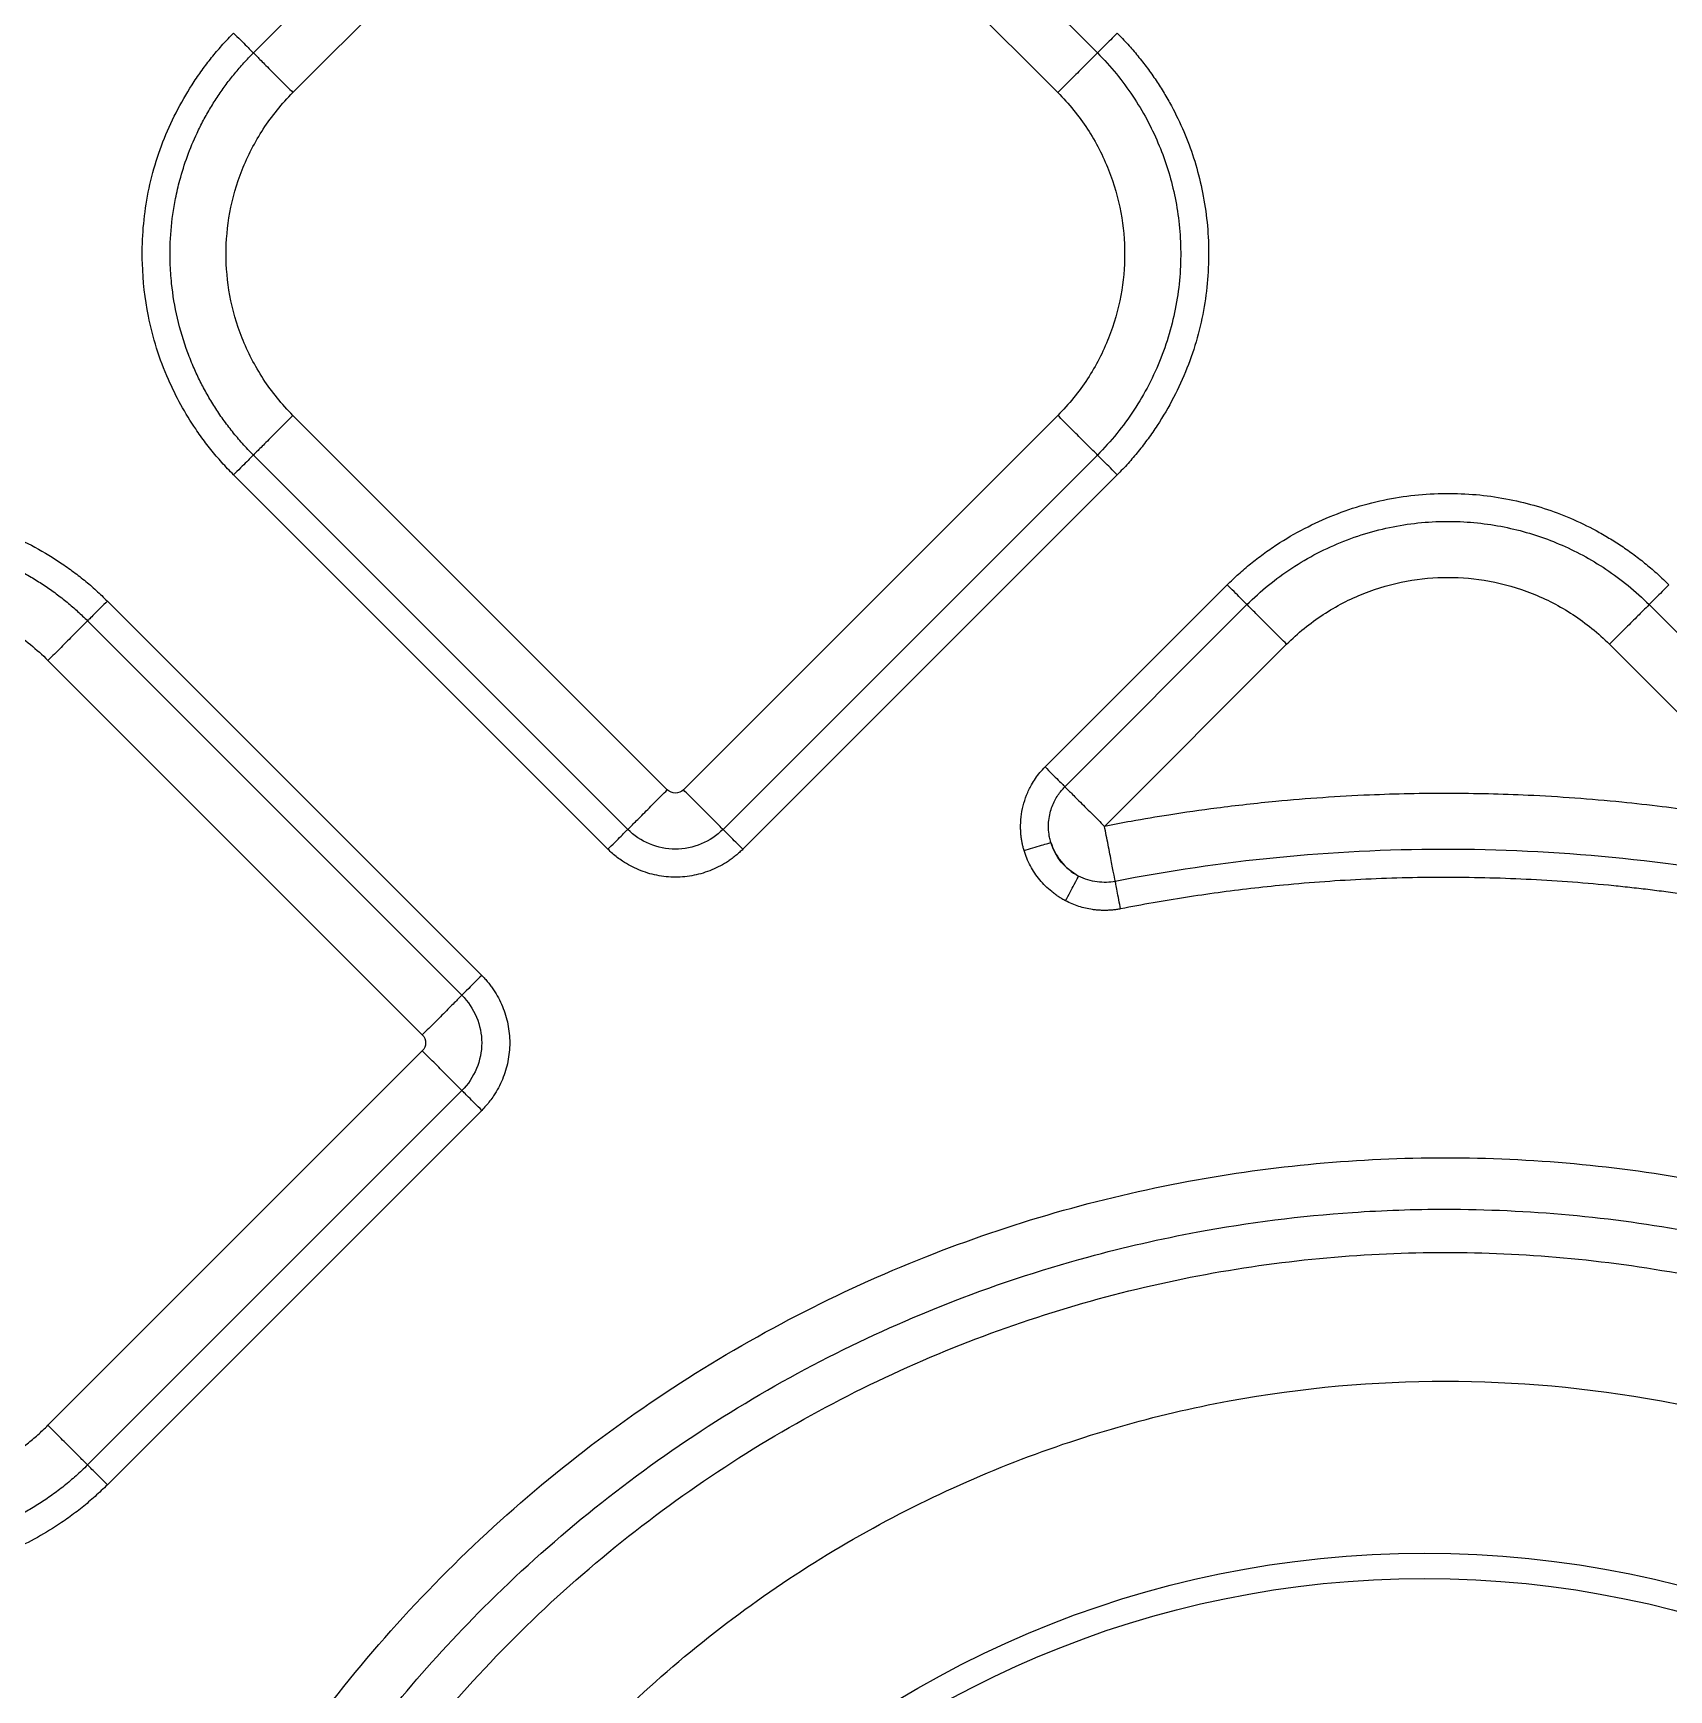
# Model space of a CAD drawing. Extents: x 0 to 84, y -21 to 126.
# Drawn here: x 31.604 to 34.482, y 31.287 to 34.201 of the extents above; entities that cross this region are included whole.
import ezdxf

# ---------------------------------------------------------------- set-up
doc = ezdxf.new("R2010")
doc.units = 0
doc.header["$MEASUREMENT"] = 0
doc.layers.add('1', color=4, linetype='Continuous')

# ---------------------------------------------------------------- blocks, each defined once
blk = doc.blocks.new('PRODIGY')
at = {"layer": '1', "color": 3, "linetype": 'Continuous', "lineweight": 25}
for p, q in [((31.9918, 34.1665), (32.6504, 34.8251)), ((32.8181, 34.8251), (33.4768, 34.1665)), ((32.0615, 34.0968), (32.7201, 34.7554)), ((32.7484, 34.7554), (33.4071, 34.0968)), ((32.7201, 32.8701), (32.0615, 33.5288)), ((33.4071, 33.5288), (32.7484, 32.8701)), ((32.6504, 32.8004), (31.9918, 33.4591)), ((33.4768, 33.4591), (32.8181, 32.8004)), ((32.6156, 32.7656), (31.9569, 33.4242)), ((33.5116, 33.4242), (32.853, 32.7656)), ((33.3848, 32.9103), (33.7051, 33.2307)), ((31.7349, 33.2022), (32.3936, 32.5436)), ((33.4196, 32.8755), (33.74, 33.1959)), ((34.4474, 33.1959), (34.7702, 32.873)), ((31.7001, 33.1674), (32.3587, 32.5087)), ((33.8097, 33.1262), (33.4893, 32.8058)), ((34.3777, 33.1262), (34.7005, 32.8033)), ((31.6303, 33.0977), (32.289, 32.439)), ((32.289, 32.4107), (31.6303, 31.752)), ((32.3587, 32.341), (31.7001, 31.6823)), ((32.3936, 32.3061), (31.7349, 31.6475))]:
    blk.add_line(p, q, dxfattribs=at)
for radius in [1.7908, 1.7463]:
    blk.add_circle((34.0525, 29.7362), radius, dxfattribs=at)
for points, knots in [([(31.9569, 33.4242), (31.9534, 33.4278), (31.9464, 33.4349), (31.9363, 33.4459), (31.9265, 33.4571), (31.917, 33.4687), (31.9078, 33.4805), (31.8988, 33.4926), (31.8836, 33.5144), (31.8637, 33.547), (31.8403, 33.5943), (31.8206, 33.6465), (31.8031, 33.7146), (31.7954, 33.7838), (31.7967, 33.8521), (31.8034, 33.908), (31.8159, 33.9631), (31.8343, 34.0167), (31.8581, 34.0681), (31.8821, 34.1085), (31.9034, 34.1391), (31.9202, 34.161), (31.938, 34.1818), (31.9506, 34.1948), (31.9569, 34.2013)], [0, 0, 0, 0, 0.017341, 0.034665, 0.051985, 0.069313, 0.086663, 0.104047, 0.121478, 0.179141, 0.236743, 0.304922, 0.372836, 0.480686, 0.54577, 0.610337, 0.67596, 0.741895, 0.807114, 0.872629, 0.904913, 0.936849, 0.968517, 1, 1, 1, 1]), ([(31.9569, 34.2013), (31.9608, 34.1974), (31.965, 34.1933), (31.973, 34.1853), (31.9768, 34.1815), (31.9833, 34.1749), (31.986, 34.1723), (31.9899, 34.1683), (31.9912, 34.1671), (31.9918, 34.1665)], [0, 0, 0, 0, 0.25, 0.25, 0.5, 0.5, 0.75, 0.75, 1, 1, 1, 1]), ([(33.5116, 34.2013), (33.508, 34.1976), (33.504, 34.1937), (33.4963, 34.1859), (33.4925, 34.1821), (33.4858, 34.1755), (33.483, 34.1727), (33.4788, 34.1685), (33.4774, 34.1671), (33.4768, 34.1665)], [0, 0, 0, 0, 0.25, 0.25, 0.5, 0.5, 0.75, 0.75, 1, 1, 1, 1]), ([(33.5116, 34.2013), (33.5148, 34.1981), (33.5211, 34.1917), (33.5303, 34.1818), (33.5392, 34.1717), (33.5479, 34.1614), (33.5563, 34.1508), (33.5645, 34.1401), (33.5725, 34.1291), (33.5825, 34.1145), (33.5942, 34.096), (33.6111, 34.0664), (33.6294, 34.0286), (33.6469, 33.9818), (33.6601, 33.9329), (33.669, 33.8819), (33.6731, 33.8287), (33.672, 33.7746), (33.6655, 33.7195), (33.6533, 33.6649), (33.6352, 33.6113), (33.6116, 33.5597), (33.5876, 33.5188), (33.5661, 33.4877), (33.549, 33.4654), (33.531, 33.4441), (33.5181, 33.4308), (33.5116, 33.4242)], [0, 0, 0, 0, 0.015653, 0.03129, 0.046922, 0.062557, 0.078206, 0.093877, 0.10958, 0.125325, 0.155378, 0.185662, 0.243925, 0.301095, 0.359088, 0.419952, 0.480645, 0.544392, 0.607866, 0.673169, 0.738587, 0.80425, 0.870202, 0.903106, 0.935649, 0.967918, 1, 1, 1, 1]), ([(31.9918, 33.4591), (31.9885, 33.4624), (31.982, 33.469), (31.9726, 33.4792), (31.9636, 33.4896), (31.9549, 33.5001), (31.9466, 33.5108), (31.9386, 33.5216), (31.931, 33.5326), (31.9238, 33.5436), (31.9169, 33.5547), (31.9104, 33.5659), (31.9042, 33.5771), (31.8983, 33.5884), (31.8927, 33.5999), (31.8851, 33.6167), (31.8719, 33.6495), (31.857, 33.6991), (31.8481, 33.7526), (31.8446, 33.8041), (31.8459, 33.8542), (31.8527, 33.9027), (31.8662, 33.9606), (31.8831, 34.0068), (31.9038, 34.048), (31.9162, 34.0699), (31.9295, 34.091), (31.9438, 34.1112), (31.959, 34.1306), (31.9749, 34.1491), (31.9862, 34.1607), (31.9918, 34.1665)], [0, 0, 0, 0, 0.017777, 0.035429, 0.05295, 0.070335, 0.087579, 0.104678, 0.121627, 0.138422, 0.15506, 0.171537, 0.187851, 0.204007, 0.220236, 0.23663, 0.2744, 0.355233, 0.434067, 0.480754, 0.552371, 0.624938, 0.667358, 0.779414, 0.811539, 0.843523, 0.875326, 0.90691, 0.93824, 0.96928, 1, 1, 1, 1]), ([(31.9918, 34.1665), (31.9931, 34.1652), (31.9958, 34.1625), (32.0041, 34.1541), (32.0098, 34.1484), (32.0231, 34.1351), (32.0307, 34.1275), (32.0462, 34.112), (32.0541, 34.1041), (32.0615, 34.0968)], [0, 0, 0, 0, 0.25, 0.25, 0.5, 0.5, 0.75, 0.75, 1, 1, 1, 1]), ([(33.4768, 34.1665), (33.4755, 34.1652), (33.4728, 34.1625), (33.4644, 34.1541), (33.4588, 34.1484), (33.4455, 34.1351), (33.4379, 34.1275), (33.4223, 34.112), (33.4145, 34.1041), (33.4071, 34.0968)], [0, 0, 0, 0, 0.25, 0.25, 0.5, 0.5, 0.75, 0.75, 1, 1, 1, 1]), ([(33.4768, 34.1665), (33.5005, 34.1428), (33.5213, 34.1171), (33.5569, 34.0638), (33.5716, 34.0362), (33.5893, 33.9946), (33.5944, 33.9809), (33.6036, 33.9525), (33.6077, 33.9378), (33.6179, 33.8926), (33.6221, 33.8608), (33.6241, 33.7955), (33.6219, 33.7619), (33.6104, 33.6951), (33.6012, 33.6618), (33.576, 33.5976), (33.5599, 33.5667), (33.5222, 33.5093), (33.5005, 33.4828), (33.4768, 33.4591)], [0, 0, 0, 0, 0.125, 0.125, 0.25, 0.25, 0.3125, 0.3125, 0.375, 0.375, 0.5, 0.5, 0.625, 0.625, 0.75, 0.75, 0.875, 0.875, 1, 1, 1, 1]), ([(32.0615, 33.5288), (32.0419, 33.5484), (32.0243, 33.57), (31.9943, 33.616), (31.9818, 33.6402), (31.9622, 33.6897), (31.9551, 33.7148), (31.9459, 33.7646), (31.9438, 33.7891), (31.9438, 33.8364), (31.9459, 33.861), (31.9551, 33.9107), (31.9622, 33.9359), (31.9818, 33.9853), (31.9943, 34.0096), (32.0243, 34.0555), (32.0419, 34.0772), (32.0615, 34.0968)], [0, 0, 0, 0, 0.125, 0.125, 0.25, 0.25, 0.375, 0.375, 0.5, 0.5, 0.625, 0.625, 0.75, 0.75, 0.875, 0.875, 1, 1, 1, 1]), ([(33.4071, 34.0968), (33.4267, 34.0772), (33.4442, 34.0555), (33.4743, 34.0096), (33.4867, 33.9853), (33.5063, 33.9359), (33.5134, 33.9107), (33.5226, 33.861), (33.5247, 33.8364), (33.5247, 33.7891), (33.5226, 33.7646), (33.5134, 33.7148), (33.5063, 33.6897), (33.4867, 33.6402), (33.4743, 33.616), (33.4442, 33.57), (33.4267, 33.5484), (33.4071, 33.5288)], [0, 0, 0, 0, 0.125, 0.125, 0.25, 0.25, 0.375, 0.375, 0.5, 0.5, 0.625, 0.625, 0.75, 0.75, 0.875, 0.875, 1, 1, 1, 1]), ([(32.0615, 33.5288), (32.0541, 33.5214), (32.0462, 33.5135), (32.0307, 33.498), (32.0231, 33.4904), (32.0098, 33.4771), (32.0041, 33.4714), (31.9958, 33.4631), (31.9931, 33.4604), (31.9918, 33.4591)], [0, 0, 0, 0, 0.25, 0.25, 0.5, 0.5, 0.75, 0.75, 1, 1, 1, 1]), ([(33.4768, 33.4591), (33.4755, 33.4604), (33.4728, 33.4631), (33.4644, 33.4714), (33.4588, 33.4771), (33.4455, 33.4904), (33.4379, 33.498), (33.4223, 33.5135), (33.4145, 33.5214), (33.4071, 33.5288)], [0, 0, 0, 0, 0.25, 0.25, 0.5, 0.5, 0.75, 0.75, 1, 1, 1, 1]), ([(31.9918, 33.4591), (31.9912, 33.4585), (31.9899, 33.4572), (31.986, 33.4533), (31.9833, 33.4506), (31.9768, 33.4441), (31.973, 33.4403), (31.965, 33.4323), (31.9608, 33.4281), (31.9569, 33.4242)], [0, 0, 0, 0, 0.25, 0.25, 0.5, 0.5, 0.75, 0.75, 1, 1, 1, 1]), ([(33.5116, 33.4242), (33.5077, 33.4281), (33.5036, 33.4323), (33.4956, 33.4403), (33.4918, 33.4441), (33.4853, 33.4506), (33.4826, 33.4533), (33.4786, 33.4572), (33.4774, 33.4585), (33.4768, 33.4591)], [0, 0, 0, 0, 0.25, 0.25, 0.5, 0.5, 0.75, 0.75, 1, 1, 1, 1]), ([(33.7051, 33.2307), (33.7084, 33.2339), (33.715, 33.2404), (33.7252, 33.2498), (33.7357, 33.259), (33.7464, 33.2679), (33.7574, 33.2766), (33.7687, 33.285), (33.7802, 33.2932), (33.8038, 33.3091), (33.8406, 33.3306), (33.8922, 33.3542), (33.9458, 33.3724), (34.0004, 33.3846), (34.0555, 33.3911), (34.1096, 33.3922), (34.1628, 33.3881), (34.2138, 33.3792), (34.2627, 33.366), (34.3095, 33.3485), (34.3473, 33.3302), (34.3769, 33.3133), (34.3992, 33.2991), (34.4211, 33.2838), (34.4424, 33.2671), (34.4629, 33.2495), (34.4758, 33.237), (34.4822, 33.2307)], [0, 0, 0, 0, 0.016024, 0.032084, 0.04819, 0.064355, 0.080588, 0.096901, 0.113305, 0.129808, 0.195759, 0.261423, 0.32684, 0.392144, 0.455616, 0.519365, 0.580056, 0.640922, 0.698913, 0.756085, 0.814347, 0.84463, 0.874684, 0.90613, 0.937447, 0.968712, 1, 1, 1, 1]), ([(30.9578, 33.2022), (30.9614, 33.2057), (30.9685, 33.2127), (30.9795, 33.2228), (30.9907, 33.2326), (31.0023, 33.2422), (31.0141, 33.2514), (31.0261, 33.2603), (31.048, 33.2755), (31.0805, 33.2955), (31.1279, 33.3189), (31.1801, 33.3386), (31.2482, 33.356), (31.3173, 33.3638), (31.3857, 33.3625), (31.4416, 33.3558), (31.4967, 33.3432), (31.5503, 33.3248), (31.6017, 33.301), (31.6421, 33.2771), (31.6727, 33.2558), (31.6945, 33.2389), (31.7154, 33.2212), (31.7284, 33.2085), (31.7349, 33.2022)], [0, 0, 0, 0, 0.017341, 0.034665, 0.051985, 0.069313, 0.086663, 0.104047, 0.121478, 0.179141, 0.236743, 0.304922, 0.372836, 0.480686, 0.54577, 0.610337, 0.67596, 0.741895, 0.807114, 0.872629, 0.904913, 0.936849, 0.968517, 1, 1, 1, 1]), ([(33.74, 33.1959), (33.7637, 33.2196), (33.7902, 33.2413), (33.8476, 33.279), (33.8785, 33.295), (33.9427, 33.3203), (33.976, 33.3295), (34.0429, 33.3409), (34.0764, 33.3431), (34.1417, 33.3411), (34.1735, 33.3369), (34.2187, 33.3267), (34.2334, 33.3227), (34.2618, 33.3135), (34.2755, 33.3084), (34.3171, 33.2907), (34.3448, 33.276), (34.3981, 33.2404), (34.4237, 33.2196), (34.4474, 33.1959)], [0, 0, 0, 0, 0.125, 0.125, 0.25, 0.25, 0.375, 0.375, 0.5, 0.5, 0.625, 0.625, 0.6875, 0.6875, 0.75, 0.75, 0.875, 0.875, 1, 1, 1, 1]), ([(30.9927, 33.1674), (30.996, 33.1706), (31.0026, 33.1771), (31.0128, 33.1865), (31.0232, 33.1955), (31.0337, 33.2042), (31.0444, 33.2125), (31.0552, 33.2205), (31.0662, 33.2281), (31.0772, 33.2353), (31.0883, 33.2422), (31.0995, 33.2488), (31.1107, 33.2549), (31.122, 33.2608), (31.1335, 33.2664), (31.1503, 33.274), (31.1831, 33.2873), (31.2327, 33.3021), (31.2862, 33.3111), (31.3377, 33.3145), (31.3878, 33.3132), (31.4363, 33.3064), (31.4942, 33.2929), (31.5403, 33.276), (31.5816, 33.2553), (31.6034, 33.243), (31.6245, 33.2296), (31.6448, 33.2153), (31.6642, 33.2001), (31.6827, 33.1842), (31.6943, 33.173), (31.7001, 33.1674)], [0, 0, 0, 0, 0.017777, 0.035429, 0.05295, 0.070334, 0.087578, 0.104677, 0.121626, 0.138421, 0.155059, 0.171536, 0.18785, 0.204007, 0.220236, 0.23663, 0.2744, 0.355233, 0.434068, 0.480754, 0.552371, 0.624938, 0.667358, 0.779414, 0.811539, 0.843523, 0.875325, 0.90691, 0.93824, 0.96928, 1, 1, 1, 1]), ([(33.74, 33.1959), (33.7394, 33.1965), (33.7381, 33.1977), (33.7342, 33.2016), (33.7315, 33.2043), (33.725, 33.2109), (33.7212, 33.2147), (33.7132, 33.2227), (33.7091, 33.2268), (33.7051, 33.2307)], [0, 0, 0, 0, 0.25, 0.25, 0.5, 0.5, 0.75, 0.75, 1, 1, 1, 1]), ([(33.8097, 33.1262), (33.8293, 33.1458), (33.851, 33.1633), (33.8969, 33.1933), (33.9211, 33.2058), (33.9706, 33.2254), (33.9958, 33.2325), (34.0455, 33.2417), (34.07, 33.2438), (34.1174, 33.2438), (34.1419, 33.2417), (34.1916, 33.2325), (34.2168, 33.2254), (34.2663, 33.2058), (34.2905, 33.1933), (34.3364, 33.1633), (34.3581, 33.1458), (34.3777, 33.1262)], [0, 0, 0, 0, 0.125, 0.125, 0.25, 0.25, 0.375, 0.375, 0.5, 0.5, 0.625, 0.625, 0.75, 0.75, 0.875, 0.875, 1, 1, 1, 1]), ([(34.4822, 33.2307), (34.4783, 33.2268), (34.4742, 33.2227), (34.4662, 33.2147), (34.4624, 33.2109), (34.4559, 33.2043), (34.4532, 33.2016), (34.4492, 33.1977), (34.448, 33.1965), (34.4474, 33.1959)], [0, 0, 0, 0, 0.25, 0.25, 0.5, 0.5, 0.75, 0.75, 1, 1, 1, 1]), ([(31.0624, 33.0977), (31.082, 33.1173), (31.1036, 33.1348), (31.1495, 33.1648), (31.1738, 33.1773), (31.2232, 33.1969), (31.2484, 33.204), (31.2981, 33.2132), (31.3227, 33.2153), (31.37, 33.2153), (31.3946, 33.2132), (31.4443, 33.204), (31.4695, 33.1969), (31.5189, 33.1773), (31.5432, 33.1648), (31.5891, 33.1348), (31.6107, 33.1173), (31.6303, 33.0977)], [0, 0, 0, 0, 0.125, 0.125, 0.25, 0.25, 0.375, 0.375, 0.5, 0.5, 0.625, 0.625, 0.75, 0.75, 0.875, 0.875, 1, 1, 1, 1]), ([(31.7349, 33.2022), (31.731, 33.1983), (31.7268, 33.1941), (31.7189, 33.1862), (31.715, 33.1824), (31.7085, 33.1758), (31.7058, 33.1731), (31.7019, 33.1692), (31.7007, 33.168), (31.7001, 33.1674)], [0, 0, 0, 0, 0.25, 0.25, 0.5, 0.5, 0.75, 0.75, 1, 1, 1, 1]), ([(33.8097, 33.1262), (33.8023, 33.1335), (33.7944, 33.1414), (33.7789, 33.1569), (33.7713, 33.1645), (33.758, 33.1778), (33.7524, 33.1835), (33.744, 33.1918), (33.7413, 33.1946), (33.74, 33.1959)], [0, 0, 0, 0, 0.25, 0.25, 0.5, 0.5, 0.75, 0.75, 1, 1, 1, 1]), ([(34.4474, 33.1959), (34.4461, 33.1946), (34.4434, 33.1918), (34.435, 33.1835), (34.4294, 33.1778), (34.4161, 33.1645), (34.4085, 33.1569), (34.393, 33.1414), (34.3851, 33.1335), (34.3777, 33.1262)], [0, 0, 0, 0, 0.25, 0.25, 0.5, 0.5, 0.75, 0.75, 1, 1, 1, 1]), ([(31.7001, 33.1674), (31.6987, 33.1661), (31.696, 33.1633), (31.6877, 33.155), (31.682, 33.1493), (31.6687, 33.136), (31.6611, 33.1284), (31.6456, 33.1129), (31.6377, 33.105), (31.6303, 33.0977)], [0, 0, 0, 0, 0.25, 0.25, 0.5, 0.5, 0.75, 0.75, 1, 1, 1, 1]), ([(33.3477, 32.7634), (33.3471, 32.7655), (33.3459, 32.7697), (33.3444, 32.7761), (33.3433, 32.7826), (33.3424, 32.7892), (33.3419, 32.7959), (33.3415, 32.8069), (33.3422, 32.8224), (33.3458, 32.842), (33.3519, 32.861), (33.3595, 32.877), (33.3676, 32.8901), (33.3756, 32.9007), (33.3817, 32.9071), (33.3848, 32.9103)], [0, 0, 0, 0, 0.041338, 0.082688, 0.124141, 0.165785, 0.207707, 0.249994, 0.374774, 0.500004, 0.625515, 0.749878, 0.832895, 0.916034, 1, 1, 1, 1]), ([(33.3848, 32.9103), (33.3887, 32.9064), (33.3928, 32.9023), (33.4008, 32.8943), (33.4046, 32.8905), (33.4111, 32.884), (33.4138, 32.8813), (33.4178, 32.8773), (33.419, 32.8761), (33.4196, 32.8755)], [0, 0, 0, 0, 0.25, 0.25, 0.5, 0.5, 0.75, 0.75, 1, 1, 1, 1]), ([(32.6504, 32.8004), (32.6517, 32.8017), (32.6544, 32.8044), (32.6628, 32.8128), (32.6685, 32.8184), (32.6818, 32.8317), (32.6894, 32.8393), (32.7049, 32.8548), (32.7128, 32.8627), (32.7201, 32.8701)], [0, 0, 0, 0, 0.25, 0.25, 0.5, 0.5, 0.75, 0.75, 1, 1, 1, 1]), ([(32.8181, 32.8004), (32.8168, 32.8017), (32.8141, 32.8044), (32.8058, 32.8127), (32.8001, 32.8184), (32.7869, 32.8317), (32.7793, 32.8393), (32.7637, 32.8548), (32.7558, 32.8627), (32.7484, 32.8701)], [0, 0, 0, 0, 0.25, 0.25, 0.5, 0.5, 0.75, 0.75, 1, 1, 1, 1]), ([(33.3949, 32.7775), (33.3946, 32.7785), (33.3935, 32.7822), (33.3917, 32.7906), (33.3905, 32.8026), (33.391, 32.8163), (33.3933, 32.8291), (33.3969, 32.8408), (33.4016, 32.8511), (33.407, 32.8603), (33.413, 32.8685), (33.4175, 32.8732), (33.4196, 32.8755)], [0, 0, 0, 0, 0.028816, 0.108674, 0.242628, 0.369186, 0.496391, 0.608264, 0.715072, 0.816206, 0.911258, 1, 1, 1, 1]), ([(33.4196, 32.8755), (33.4209, 32.8742), (33.4236, 32.8715), (33.432, 32.8631), (33.4376, 32.8574), (33.4509, 32.8442), (33.4585, 32.8365), (33.4741, 32.821), (33.4819, 32.8132), (33.4893, 32.8058)], [0, 0, 0, 0, 0.25, 0.25, 0.5, 0.5, 0.75, 0.75, 1, 1, 1, 1]), ([(34.7005, 32.8033), (34.6907, 32.8053), (34.6684, 32.8096), (34.6308, 32.8165), (34.5849, 32.8243), (34.5305, 32.8326), (34.4677, 32.8409), (34.3683, 32.852), (34.2431, 32.8611), (34.095, 32.8647), (33.947, 32.8617), (33.8109, 32.8523), (33.6932, 32.8391), (33.6085, 32.827), (33.5426, 32.8159), (33.505, 32.8088), (33.4893, 32.8058)], [0, 0, 0, 0, 0.024521, 0.055902, 0.094143, 0.139244, 0.191203, 0.250022, 0.385582, 0.500012, 0.614422, 0.749998, 0.835626, 0.905836, 0.960628, 1, 1, 1, 1]), ([(32.6156, 32.7656), (32.6195, 32.7695), (32.6236, 32.7736), (32.6316, 32.7816), (32.6354, 32.7854), (32.642, 32.7919), (32.6446, 32.7946), (32.6486, 32.7986), (32.6498, 32.7998), (32.6504, 32.8004)], [0, 0, 0, 0, 0.25, 0.25, 0.5, 0.5, 0.75, 0.75, 1, 1, 1, 1]), ([(32.8181, 32.8004), (32.8073, 32.7896), (32.7941, 32.7808), (32.7652, 32.7688), (32.7496, 32.7657), (32.7189, 32.7657), (32.7034, 32.7688), (32.6745, 32.7808), (32.6613, 32.7896), (32.6504, 32.8004)], [0, 0, 0, 0, 0.25, 0.25, 0.5, 0.5, 0.75, 0.75, 1, 1, 1, 1]), ([(32.853, 32.7656), (32.8447, 32.7738), (32.8365, 32.7821), (32.8238, 32.7947), (32.8195, 32.799), (32.8181, 32.8004)], [0, 0, 0, 0, 0.5, 0.5, 1, 1, 1, 1]), ([(33.5082, 32.709), (33.5079, 32.7108), (33.5072, 32.7144), (33.505, 32.7256), (33.5035, 32.7333), (33.4999, 32.7515), (33.4979, 32.7621), (33.4936, 32.784), (33.4914, 32.7952), (33.4893, 32.8058)], [0, 0, 0, 0, 0.25, 0.25, 0.5, 0.5, 0.75, 0.75, 1, 1, 1, 1]), ([(32.853, 32.7656), (32.851, 32.7637), (32.8471, 32.7598), (32.8408, 32.7545), (32.8343, 32.7494), (32.8253, 32.7431), (32.8135, 32.736), (32.7986, 32.729), (32.7831, 32.7234), (32.7618, 32.7181), (32.7343, 32.7153), (32.7068, 32.7181), (32.6855, 32.7234), (32.67, 32.729), (32.6551, 32.736), (32.6425, 32.7436), (32.632, 32.751), (32.6235, 32.758), (32.6182, 32.763), (32.6156, 32.7656)], [0, 0, 0, 0, 0.031198, 0.062422, 0.093752, 0.125266, 0.187622, 0.250173, 0.31267, 0.375042, 0.499989, 0.624937, 0.687308, 0.749825, 0.812368, 0.874743, 0.916727, 0.958417, 1, 1, 1, 1]), ([(33.3477, 32.7634), (33.3527, 32.7649), (33.358, 32.7665), (33.3685, 32.7696), (33.3737, 32.7712), (33.3827, 32.7739), (33.3865, 32.775), (33.3922, 32.7767), (33.394, 32.7773), (33.3949, 32.7775)], [0, 0, 0, 0, 0.25, 0.25, 0.5, 0.5, 0.75, 0.75, 1, 1, 1, 1]), ([(33.4209, 32.6747), (33.4187, 32.6759), (33.4144, 32.6782), (33.4082, 32.6821), (33.4022, 32.6863), (33.3944, 32.6924), (33.3852, 32.7007), (33.3753, 32.7116), (33.3664, 32.7235), (33.3587, 32.7361), (33.3523, 32.7494), (33.3492, 32.7588), (33.3477, 32.7634)], [0, 0, 0, 0, 0.061996, 0.124177, 0.186706, 0.249745, 0.374611, 0.500025, 0.625428, 0.750312, 0.875845, 1, 1, 1, 1]), ([(33.3949, 32.7775), (33.3985, 32.766), (33.4044, 32.7544), (33.4211, 32.7337), (33.4318, 32.7248), (33.4437, 32.7184)], [0, 0, 0, 0, 0.5, 0.5, 1, 1, 1, 1]), ([(33.4437, 32.7184), (33.432, 32.7244), (33.4216, 32.7328), (33.4048, 32.7531), (33.3986, 32.7649), (33.3949, 32.7775)], [0, 0, 0, 0, 0.5, 0.5, 1, 1, 1, 1]), ([(34.6812, 32.7067), (34.4829, 32.7463), (34.2821, 32.7655), (33.8875, 32.765), (33.6937, 32.7453), (33.5082, 32.709)], [0, 0, 0, 0, 0.5, 0.5, 1, 1, 1, 1]), ([(33.4209, 32.6747), (33.4263, 32.6851), (33.4317, 32.6954), (33.4399, 32.7112), (33.4428, 32.7167), (33.4437, 32.7184)], [0, 0, 0, 0, 0.5, 0.5, 1, 1, 1, 1]), ([(33.5082, 32.709), (33.4983, 32.7071), (33.4874, 32.7066), (33.4653, 32.7095), (33.454, 32.713), (33.4437, 32.7184)], [0, 0, 0, 0, 0.5, 0.5, 1, 1, 1, 1]), ([(33.5177, 32.6607), (33.5167, 32.6658), (33.5156, 32.6713), (33.5135, 32.682), (33.5125, 32.6873), (33.5107, 32.6965), (33.5099, 32.7004), (33.5088, 32.7062), (33.5084, 32.7081), (33.5082, 32.709)], [0, 0, 0, 0, 0.25, 0.25, 0.5, 0.5, 0.75, 0.75, 1, 1, 1, 1]), ([(34.6715, 32.6583), (34.661, 32.6604), (34.64, 32.6645), (34.6083, 32.6703), (34.5766, 32.6758), (34.5448, 32.6809), (34.513, 32.6856), (34.4811, 32.69), (34.4492, 32.6941), (34.4173, 32.6978), (34.3477, 32.7052), (34.2402, 32.7133), (34.0947, 32.7171), (33.9492, 32.7139), (33.8332, 32.7056), (33.7465, 32.6964), (33.6891, 32.6892), (33.6318, 32.6808), (33.5746, 32.6715), (33.5367, 32.6643), (33.5177, 32.6607)], [0, 0, 0, 0, 0.0277279, 0.0554445, 0.083153, 0.1108568, 0.1385589, 0.1662627, 0.1939714, 0.2216882, 0.2494165, 0.3747081, 0.5000014, 0.625293, 0.7505863, 0.8004876, 0.8503608, 0.9002246, 0.9500981, 1, 1, 1, 1]), ([(33.5177, 32.6607), (33.5153, 32.6602), (33.5107, 32.6594), (33.5036, 32.6585), (33.4965, 32.658), (33.4894, 32.6578), (33.4823, 32.658), (33.4752, 32.6585), (33.4663, 32.6596), (33.4558, 32.6616), (33.4438, 32.6649), (33.4321, 32.6692), (33.4246, 32.6729), (33.4209, 32.6747)], [0, 0, 0, 0, 0.071851, 0.143286, 0.21447, 0.285571, 0.356756, 0.428194, 0.50005, 0.625482, 0.75002, 0.87456, 1, 1, 1, 1]), ([(32.3936, 32.5436), (32.3853, 32.5353), (32.3771, 32.5271), (32.3644, 32.5144), (32.3601, 32.5101), (32.3587, 32.5087)], [0, 0, 0, 0, 0.5, 0.5, 1, 1, 1, 1]), ([(32.3936, 32.5436), (32.3955, 32.5416), (32.3993, 32.5377), (32.4046, 32.5314), (32.4097, 32.5249), (32.416, 32.5159), (32.4231, 32.5041), (32.4301, 32.4891), (32.4357, 32.4736), (32.4411, 32.4523), (32.4439, 32.4249), (32.4411, 32.3974), (32.4357, 32.3761), (32.4301, 32.3606), (32.4231, 32.3456), (32.4156, 32.333), (32.4081, 32.3226), (32.4012, 32.314), (32.3961, 32.3088), (32.3936, 32.3061)], [0, 0, 0, 0, 0.031198, 0.062422, 0.093752, 0.125266, 0.187622, 0.250173, 0.31267, 0.375042, 0.499989, 0.624937, 0.687308, 0.749825, 0.812368, 0.874743, 0.916727, 0.958417, 1, 1, 1, 1]), ([(32.3587, 32.5087), (32.3574, 32.5074), (32.3547, 32.5047), (32.3464, 32.4964), (32.3407, 32.4907), (32.3275, 32.4774), (32.3199, 32.4698), (32.3043, 32.4543), (32.2964, 32.4464), (32.289, 32.439)], [0, 0, 0, 0, 0.25, 0.25, 0.5, 0.5, 0.75, 0.75, 1, 1, 1, 1]), ([(32.3587, 32.5087), (32.3696, 32.4979), (32.3783, 32.4846), (32.3903, 32.4558), (32.3935, 32.4402), (32.3935, 32.4095), (32.3903, 32.3939), (32.3783, 32.3651), (32.3696, 32.3518), (32.3587, 32.341)], [0, 0, 0, 0, 0.25, 0.25, 0.5, 0.5, 0.75, 0.75, 1, 1, 1, 1]), ([(32.3587, 32.341), (32.3574, 32.3423), (32.3547, 32.345), (32.3463, 32.3534), (32.3407, 32.359), (32.3274, 32.3723), (32.3198, 32.3799), (32.3043, 32.3955), (32.2964, 32.4033), (32.289, 32.4107)], [0, 0, 0, 0, 0.25, 0.25, 0.5, 0.5, 0.75, 0.75, 1, 1, 1, 1]), ([(32.3936, 32.3061), (32.3896, 32.3101), (32.3855, 32.3142), (32.3775, 32.3222), (32.3737, 32.326), (32.3672, 32.3325), (32.3645, 32.3352), (32.3606, 32.3391), (32.3593, 32.3404), (32.3587, 32.341)], [0, 0, 0, 0, 0.25, 0.25, 0.5, 0.5, 0.75, 0.75, 1, 1, 1, 1]), ([(31.6055, 29.7395), (31.6055, 29.7504), (31.6056, 29.772), (31.6062, 29.8045), (31.6073, 29.837), (31.6088, 29.8694), (31.6107, 29.9018), (31.613, 29.9341), (31.6158, 29.9664), (31.6189, 29.9987), (31.6225, 30.0309), (31.6265, 30.0631), (31.631, 30.0952), (31.6359, 30.1273), (31.6411, 30.1594), (31.652, 30.2203), (31.6707, 30.3095), (31.7012, 30.426), (31.7373, 30.5409), (31.7794, 30.6552), (31.8276, 30.7686), (31.8822, 30.8811), (31.9429, 30.9914), (32.032, 31.1356), (32.1577, 31.3079), (32.3297, 31.4986), (32.5204, 31.6706), (32.7267, 31.8212), (32.9451, 31.9485), (33.1707, 32.0512), (33.4015, 32.1299), (33.6318, 32.1841), (33.8615, 32.2159), (34.0888, 32.2262), (34.316, 32.2159), (34.5457, 32.1841), (34.776, 32.1299), (35.0068, 32.0512), (35.2324, 31.9485), (35.4508, 31.8212), (35.6571, 31.6706), (35.8478, 31.4986), (36.0198, 31.3079), (36.1455, 31.1356), (36.2346, 30.9914), (36.2953, 30.8811), (36.3499, 30.7686), (36.3981, 30.6552), (36.4402, 30.5409), (36.4763, 30.426), (36.5068, 30.3095), (36.5272, 30.2123), (36.5405, 30.1354), (36.5489, 30.0792), (36.5561, 30.0229), (36.5619, 29.9664), (36.5664, 29.9099), (36.5697, 29.8532), (36.5717, 29.7964), (36.5719, 29.7585), (36.572, 29.7395)], [0, 0, 0, 0, 0.004171, 0.008337, 0.0125, 0.01666, 0.020818, 0.024975, 0.029131, 0.033287, 0.037443, 0.041601, 0.045761, 0.049924, 0.054091, 0.058262, 0.073719, 0.08914, 0.104561, 0.120018, 0.135975, 0.151932, 0.168141, 0.18435, 0.217102, 0.25003, 0.282957, 0.315709, 0.348117, 0.38002, 0.410889, 0.441759, 0.470879, 0.5, 0.529121, 0.558242, 0.589111, 0.619981, 0.651884, 0.684292, 0.717044, 0.749971, 0.782899, 0.815651, 0.83186, 0.848069, 0.864026, 0.879983, 0.89544, 0.910861, 0.926282, 0.941739, 0.949035, 0.95632, 0.963597, 0.97087, 0.978143, 0.985419, 0.992704, 1, 1, 1, 1]), ([(31.6961, 29.7395), (31.6961, 29.7496), (31.6962, 29.7699), (31.6968, 29.8003), (31.6978, 29.8309), (31.6991, 29.8617), (31.7009, 29.8925), (31.7031, 29.9235), (31.7057, 29.9547), (31.7087, 29.9859), (31.7122, 30.0172), (31.7161, 30.0486), (31.7204, 30.0802), (31.7252, 30.1118), (31.7304, 30.1434), (31.736, 30.1751), (31.7421, 30.2069), (31.7528, 30.2584), (31.7753, 30.3548), (31.815, 30.4905), (31.8662, 30.629), (31.9412, 30.8014), (32.0253, 30.9569), (32.1405, 31.1318), (32.2515, 31.2771), (32.4026, 31.4423), (32.5776, 31.6), (32.7764, 31.7451), (32.9868, 31.8679), (33.2143, 31.9715), (33.4373, 32.0457), (33.6775, 32.1005), (33.8883, 32.1272), (34.1799, 32.1372), (34.5352, 32.1047), (34.8676, 32.009), (35.0685, 31.9231), (35.1677, 31.8759), (35.2789, 31.8172), (35.4305, 31.7238), (35.6045, 31.5957), (35.7914, 31.4276), (35.9723, 31.224), (36.1327, 30.9937), (36.2449, 30.7843), (36.3165, 30.616), (36.3696, 30.4684), (36.4165, 30.3044), (36.4466, 30.1537), (36.4647, 30.027), (36.474, 29.9373), (36.4792, 29.8493), (36.4812, 29.7879), (36.4814, 29.7535), (36.4814, 29.7395)], [0, 0, 0, 0, 0.004034, 0.008088, 0.012163, 0.016259, 0.020375, 0.024511, 0.028667, 0.032843, 0.037038, 0.041253, 0.045487, 0.049739, 0.054011, 0.0583, 0.062607, 0.066932, 0.079298, 0.102098, 0.123347, 0.138206, 0.177161, 0.193706, 0.221827, 0.250059, 0.282984, 0.315742, 0.348163, 0.380062, 0.415401, 0.441797, 0.478338, 0.500042, 0.558251, 0.619946, 0.637206, 0.645431, 0.66381, 0.687404, 0.71646, 0.749975, 0.78759, 0.824939, 0.861798, 0.882234, 0.897928, 0.924389, 0.950254, 0.959214, 0.975485, 0.986259, 0.994406, 1, 1, 1, 1]), ([(31.772, 29.7395), (31.772, 29.876), (31.7842, 30.0176), (31.8372, 30.3045), (31.8782, 30.4497), (31.9911, 30.7349), (32.0631, 30.8748), (32.2362, 31.1397), (32.3375, 31.2646), (32.5637, 31.4908), (32.6886, 31.592), (32.9535, 31.7652), (33.0934, 31.8371), (33.3786, 31.95), (33.5238, 31.991), (33.8106, 32.0441), (33.9522, 32.0562), (34.2253, 32.0562), (34.3669, 32.0441), (34.6537, 31.991), (34.7989, 31.95), (35.0841, 31.8371), (35.224, 31.7652), (35.4889, 31.592), (35.6138, 31.4908), (35.84, 31.2646), (35.9413, 31.1397), (36.1144, 30.8748), (36.1864, 30.7349), (36.2993, 30.4497), (36.3403, 30.3045), (36.3933, 30.0176), (36.4055, 29.876), (36.4055, 29.7395)], [0, 0, 0, 0, 0.0625, 0.0625, 0.125, 0.125, 0.1875, 0.1875, 0.25, 0.25, 0.3125, 0.3125, 0.375, 0.375, 0.4375, 0.4375, 0.5, 0.5, 0.5625, 0.5625, 0.625, 0.625, 0.6875, 0.6875, 0.75, 0.75, 0.8125, 0.8125, 0.875, 0.875, 0.9375, 0.9375, 1, 1, 1, 1]), ([(31.9985, 29.7395), (31.9985, 29.8627), (32.0095, 29.9904), (32.0574, 30.2493), (32.0944, 30.3803), (32.1962, 30.6376), (32.2611, 30.7638), (32.4174, 31.0028), (32.5087, 31.1155), (32.7128, 31.3195), (32.8255, 31.4109), (33.0645, 31.5671), (33.1907, 31.632), (33.448, 31.7339), (33.579, 31.7709), (33.8378, 31.8188), (33.9656, 31.8297), (34.2119, 31.8297), (34.3397, 31.8188), (34.5985, 31.7709), (34.7295, 31.7339), (34.9868, 31.632), (35.113, 31.5671), (35.352, 31.4109), (35.4647, 31.3195), (35.6688, 31.1155), (35.7601, 31.0028), (35.9164, 30.7638), (35.9813, 30.6376), (36.0831, 30.3803), (36.1201, 30.2493), (36.168, 29.9904), (36.179, 29.8627), (36.179, 29.7395)], [0, 0, 0, 0, 0.0625, 0.0625, 0.125, 0.125, 0.1875, 0.1875, 0.25, 0.25, 0.3125, 0.3125, 0.375, 0.375, 0.4375, 0.4375, 0.5, 0.5, 0.5625, 0.5625, 0.625, 0.625, 0.6875, 0.6875, 0.75, 0.75, 0.8125, 0.8125, 0.875, 0.875, 0.9375, 0.9375, 1, 1, 1, 1]), ([(31.0624, 31.752), (31.0653, 31.7492), (31.0711, 31.7434), (31.0802, 31.7352), (31.0894, 31.7272), (31.099, 31.7195), (31.1087, 31.7122), (31.126, 31.6999), (31.1516, 31.6841), (31.1871, 31.6666), (31.2246, 31.6526), (31.2775, 31.6387), (31.3464, 31.6315), (31.4152, 31.6387), (31.4681, 31.6526), (31.5056, 31.6666), (31.5411, 31.6841), (31.5702, 31.702), (31.5938, 31.7194), (31.6127, 31.735), (31.6245, 31.7464), (31.6303, 31.752)], [0, 0, 0, 0, 0.019458, 0.038879, 0.058283, 0.077687, 0.097108, 0.116567, 0.178329, 0.240094, 0.30443, 0.368769, 0.500007, 0.631244, 0.695581, 0.75992, 0.821682, 0.883447, 0.922321, 0.961124, 1, 1, 1, 1]), ([(31.7001, 31.6823), (31.6987, 31.6836), (31.696, 31.6863), (31.6877, 31.6947), (31.682, 31.7004), (31.6687, 31.7137), (31.6611, 31.7213), (31.6456, 31.7368), (31.6377, 31.7447), (31.6303, 31.752)], [0, 0, 0, 0, 0.25, 0.25, 0.5, 0.5, 0.75, 0.75, 1, 1, 1, 1]), ([(31.7001, 31.6823), (31.6967, 31.6791), (31.6901, 31.6726), (31.6799, 31.6632), (31.6695, 31.6542), (31.659, 31.6455), (31.6483, 31.6372), (31.6375, 31.6292), (31.6265, 31.6216), (31.6155, 31.6144), (31.6044, 31.6075), (31.5932, 31.6009), (31.582, 31.5948), (31.5707, 31.5889), (31.5592, 31.5833), (31.5424, 31.5757), (31.5096, 31.5624), (31.46, 31.5476), (31.4066, 31.5386), (31.355, 31.5352), (31.305, 31.5365), (31.2565, 31.5433), (31.1986, 31.5568), (31.1524, 31.5737), (31.1111, 31.5944), (31.0893, 31.6067), (31.0682, 31.6201), (31.0479, 31.6344), (31.0285, 31.6496), (31.01, 31.6655), (30.9984, 31.6767), (30.9927, 31.6823)], [0, 0, 0, 0, 0.017777, 0.035429, 0.05295, 0.070335, 0.087578, 0.104677, 0.121626, 0.138421, 0.155059, 0.171537, 0.18785, 0.204007, 0.220236, 0.23663, 0.2744, 0.355233, 0.434067, 0.480754, 0.552371, 0.624938, 0.667358, 0.779414, 0.811539, 0.843523, 0.875326, 0.90691, 0.93824, 0.96928, 1, 1, 1, 1]), ([(31.7349, 31.6475), (31.7312, 31.6512), (31.7273, 31.6551), (31.7195, 31.6629), (31.7157, 31.6667), (31.7091, 31.6733), (31.7062, 31.6761), (31.7021, 31.6803), (31.7007, 31.6817), (31.7001, 31.6823)], [0, 0, 0, 0, 0.25, 0.25, 0.5, 0.5, 0.75, 0.75, 1, 1, 1, 1]), ([(31.7349, 31.6475), (31.7314, 31.644), (31.7242, 31.637), (31.7132, 31.6269), (31.702, 31.6171), (31.6904, 31.6075), (31.6786, 31.5983), (31.6666, 31.5894), (31.6447, 31.5742), (31.6122, 31.5542), (31.5648, 31.5308), (31.5126, 31.5111), (31.4446, 31.4937), (31.3754, 31.4859), (31.307, 31.4872), (31.2511, 31.4939), (31.196, 31.5065), (31.1424, 31.5249), (31.091, 31.5487), (31.0506, 31.5726), (31.02, 31.5939), (30.9982, 31.6108), (30.9773, 31.6285), (30.9643, 31.6412), (30.9578, 31.6475)], [0, 0, 0, 0, 0.017341, 0.034665, 0.051985, 0.069313, 0.086663, 0.104047, 0.121478, 0.179141, 0.236743, 0.304922, 0.372836, 0.480686, 0.54577, 0.610337, 0.67596, 0.741895, 0.807114, 0.872629, 0.904913, 0.936849, 0.968517, 1, 1, 1, 1])]:
    blk.add_open_spline(points, degree=3, knots=knots, dxfattribs=at)
for points in [[(32.7484, 32.8701), (32.7447, 32.8664), (32.7343, 32.8621), (32.7238, 32.8664), (32.7201, 32.8701)], [(32.289, 32.439), (32.2927, 32.4353), (32.297, 32.4248), (32.2927, 32.4144), (32.289, 32.4107)]]:
    blk.add_open_spline(points, degree=3, dxfattribs=at)

msp = doc.modelspace()

# ---------------------------------------------------------------- block references
at = {"layer": '1'}
msp.add_blockref('PRODIGY', (0, 0), dxfattribs=at)

doc.saveas('drawing.dxf')
